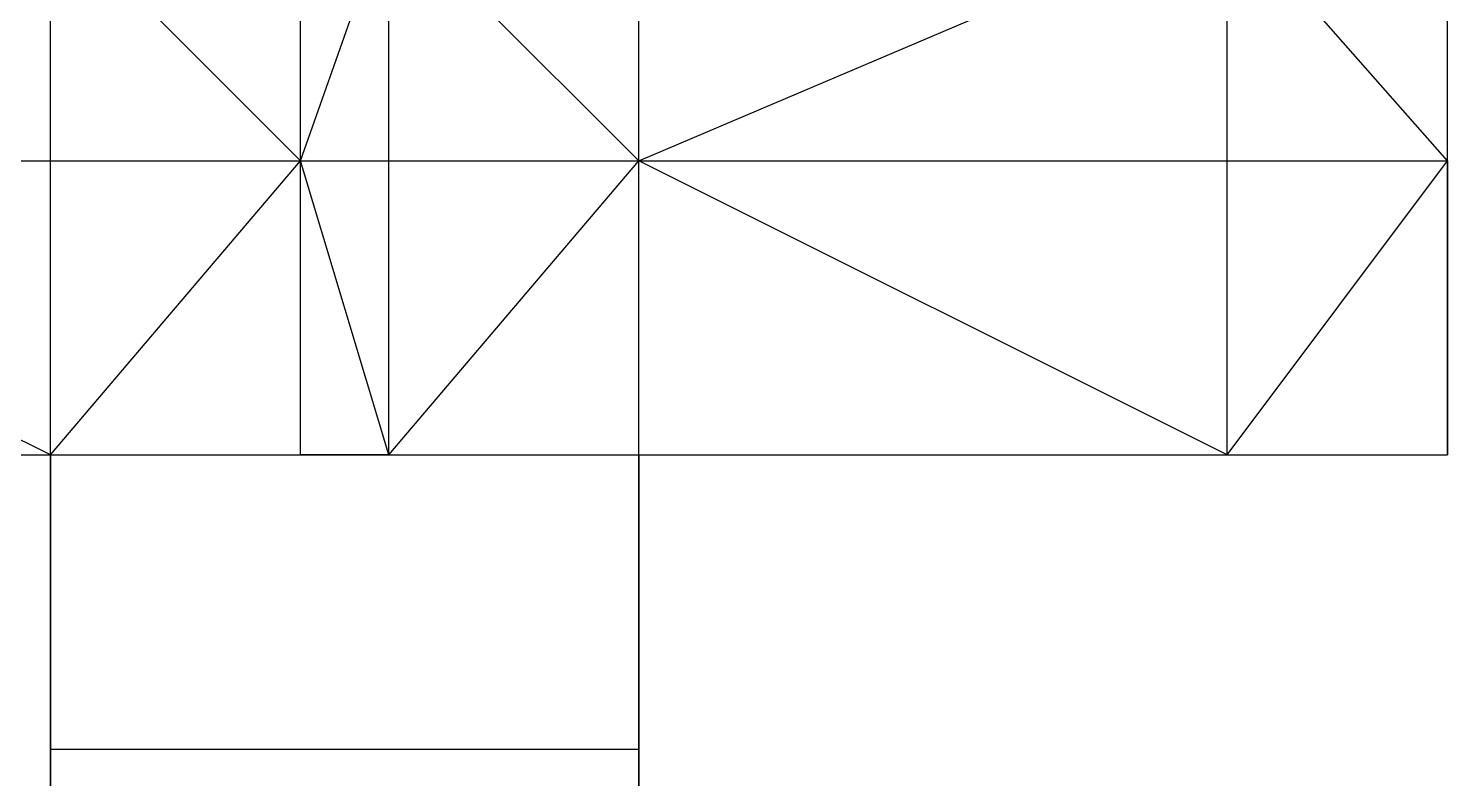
# Model space of a CAD drawing. Header units: metres. Extents: x 0 to 30, y 0 to 40.
# Drawn here: x 10.7 to 30, y 19.6 to 29.8 of the extents above; entities that cross this region are included whole.
import ezdxf

# ---------------------------------------------------------------- set-up
doc = ezdxf.new("R2010")
doc.units = ezdxf.units.M
for name, color, linetype in [('beam_x', 3, 'Continuous'), ('beam_y', 4, 'Continuous'), ('brace_xz', 1, 'Continuous'), ('brace_yz', 1, 'Continuous'), ('bridge_beam', 2, 'Continuous'), ('bridge_column', 2, 'Continuous'), ('bridge_rigid', 5, 'Continuous'), ('bridge_truss', 6, 'Continuous'), ('column', 7, 'Continuous'), ('core_brace_xz', 5, 'Continuous'), ('floor_brace', 6, 'Continuous')]:
    doc.layers.add(name, color=color, linetype=linetype)

msp = doc.modelspace()

# ---------------------------------------------------------------- linework, layer by layer
at = {"layer": 'beam_x'}
for p, q in [((3, 28), (11, 28)), ((3, 28, 9), (11, 28, 9)), ((3, 28, 15), (11, 28, 15)), ((3, 28, 21), (11, 28, 21)), ((3, 28, 27), (11, 28, 27)), ((3, 28, 33), (11, 28, 33)), ((3, 28, 39), (11, 28, 39)), ((3, 28, 45), (11, 28, 45)), ((3, 28, 51), (11, 28, 51)), ((3, 28, 57), (11, 28, 57)), ((3, 28, 63), (11, 28, 63)), ((3, 28, 69), (11, 28, 69)), ((3, 28, 75), (11, 28, 75)), ((3, 28, 81), (11, 28, 81)), ((3, 28, 87), (11, 28, 87)), ((3, 28, 93), (11, 28, 93)), ((3, 28, 99), (11, 28, 99)), ((3, 28, 105), (11, 28, 105)), ((3, 28, 111), (11, 28, 111)), ((3, 28, 117), (11, 28, 117)), ((3, 28, 123), (11, 28, 123)), ((3, 28, 129), (11, 28, 129)), ((3, 28, 135), (11, 28, 135)), ((3, 28, 141), (11, 28, 141)), ((3, 28, 147), (11, 28, 147)), ((3, 28, 153), (11, 28, 153)), ((11, 28), (14.4, 28)), ((11, 28, 9), (14.4, 28, 9)), ((11, 28, 15), (14.4, 28, 15)), ((11, 28, 21), (14.4, 28, 21)), ((11, 28, 27), (14.4, 28, 27)), ((11, 28, 33), (14.4, 28, 33)), ((11, 28, 39), (14.4, 28, 39)), ((11, 28, 45), (14.4, 28, 45)), ((11, 28, 51), (14.4, 28, 51)), ((11, 28, 57), (14.4, 28, 57)), ((11, 28, 63), (14.4, 28, 63)), ((11, 28, 69), (14.4, 28, 69)), ((11, 28, 75), (14.4, 28, 75)), ((11, 28, 81), (14.4, 28, 81)), ((11, 28, 87), (14.4, 28, 87)), ((11, 28, 93), (14.4, 28, 93)), ((11, 28, 99), (14.4, 28, 99)), ((11, 28, 105), (14.4, 28, 105)), ((11, 28, 111), (14.4, 28, 111)), ((11, 28, 117), (14.4, 28, 117)), ((11, 28, 123), (14.4, 28, 123)), ((11, 28, 129), (14.4, 28, 129)), ((11, 28, 135), (14.4, 28, 135)), ((11, 28, 141), (14.4, 28, 141)), ((11, 28, 147), (14.4, 28, 147)), ((11, 28, 153), (14.4, 28, 153)), ((14.4, 28), (15.6, 28)), ((14.4, 28, 9), (15.6, 28, 9)), ((14.4, 28, 15), (15.6, 28, 15)), ((14.4, 28, 21), (15.6, 28, 21)), ((14.4, 28, 27), (15.6, 28, 27)), ((14.4, 28, 33), (15.6, 28, 33)), ((14.4, 28, 39), (15.6, 28, 39)), ((14.4, 28, 45), (15.6, 28, 45)), ((14.4, 28, 51), (15.6, 28, 51)), ((14.4, 28, 57), (15.6, 28, 57)), ((14.4, 28, 63), (15.6, 28, 63)), ((14.4, 28, 69), (15.6, 28, 69)), ((14.4, 28, 75), (15.6, 28, 75)), ((14.4, 28, 81), (15.6, 28, 81)), ((14.4, 28, 87), (15.6, 28, 87)), ((14.4, 28, 93), (15.6, 28, 93)), ((14.4, 28, 99), (15.6, 28, 99)), ((14.4, 28, 105), (15.6, 28, 105)), ((14.4, 28, 111), (15.6, 28, 111)), ((14.4, 28, 117), (15.6, 28, 117)), ((14.4, 28, 123), (15.6, 28, 123)), ((14.4, 28, 129), (15.6, 28, 129)), ((14.4, 28, 135), (15.6, 28, 135)), ((14.4, 28, 141), (15.6, 28, 141)), ((14.4, 28, 147), (15.6, 28, 147)), ((14.4, 28, 153), (15.6, 28, 153)), ((15.6, 28), (19, 28)), ((15.6, 28, 9), (19, 28, 9)), ((15.6, 28, 15), (19, 28, 15)), ((15.6, 28, 21), (19, 28, 21)), ((15.6, 28, 27), (19, 28, 27)), ((15.6, 28, 33), (19, 28, 33)), ((15.6, 28, 39), (19, 28, 39)), ((15.6, 28, 45), (19, 28, 45)), ((15.6, 28, 51), (19, 28, 51)), ((15.6, 28, 57), (19, 28, 57)), ((15.6, 28, 63), (19, 28, 63)), ((15.6, 28, 69), (19, 28, 69)), ((15.6, 28, 75), (19, 28, 75)), ((15.6, 28, 81), (19, 28, 81)), ((15.6, 28, 87), (19, 28, 87)), ((15.6, 28, 93), (19, 28, 93)), ((15.6, 28, 99), (19, 28, 99)), ((15.6, 28, 105), (19, 28, 105)), ((15.6, 28, 111), (19, 28, 111)), ((15.6, 28, 117), (19, 28, 117)), ((15.6, 28, 123), (19, 28, 123)), ((15.6, 28, 129), (19, 28, 129)), ((15.6, 28, 135), (19, 28, 135)), ((15.6, 28, 141), (19, 28, 141)), ((15.6, 28, 147), (19, 28, 147)), ((15.6, 28, 153), (19, 28, 153)), ((19, 28), (27, 28)), ((19, 28, 9), (27, 28, 9)), ((19, 28, 15), (27, 28, 15)), ((19, 28, 21), (27, 28, 21)), ((19, 28, 27), (27, 28, 27)), ((19, 28, 33), (27, 28, 33)), ((19, 28, 39), (27, 28, 39)), ((19, 28, 45), (27, 28, 45)), ((19, 28, 51), (27, 28, 51)), ((19, 28, 57), (27, 28, 57)), ((19, 28, 63), (27, 28, 63)), ((19, 28, 69), (27, 28, 69)), ((19, 28, 75), (27, 28, 75)), ((19, 28, 81), (27, 28, 81)), ((19, 28, 87), (27, 28, 87)), ((19, 28, 93), (27, 28, 93)), ((19, 28, 99), (27, 28, 99)), ((19, 28, 105), (27, 28, 105)), ((19, 28, 111), (27, 28, 111)), ((19, 28, 117), (27, 28, 117)), ((19, 28, 123), (27, 28, 123)), ((19, 28, 129), (27, 28, 129)), ((19, 28, 135), (27, 28, 135)), ((19, 28, 141), (27, 28, 141)), ((19, 28, 147), (27, 28, 147)), ((19, 28, 153), (27, 28, 153)), ((27, 28), (30, 28)), ((27, 28, 9), (30, 28, 9)), ((27, 28, 15), (30, 28, 15)), ((27, 28, 21), (30, 28, 21)), ((27, 28, 27), (30, 28, 27)), ((27, 28, 33), (30, 28, 33)), ((27, 28, 39), (30, 28, 39)), ((27, 28, 45), (30, 28, 45)), ((27, 28, 51), (30, 28, 51)), ((27, 28, 57), (30, 28, 57)), ((27, 28, 63), (30, 28, 63)), ((27, 28, 69), (30, 28, 69)), ((27, 28, 75), (30, 28, 75)), ((27, 28, 81), (30, 28, 81)), ((27, 28, 87), (30, 28, 87)), ((27, 28, 93), (30, 28, 93)), ((27, 28, 99), (30, 28, 99)), ((27, 28, 105), (30, 28, 105)), ((27, 28, 111), (30, 28, 111)), ((27, 28, 117), (30, 28, 117)), ((27, 28, 123), (30, 28, 123)), ((27, 28, 129), (30, 28, 129)), ((27, 28, 135), (30, 28, 135)), ((27, 28, 141), (30, 28, 141)), ((27, 28, 147), (30, 28, 147)), ((27, 28, 153), (30, 28, 153)), ((3, 24), (11, 24)), ((3, 24, 9), (11, 24, 9)), ((3, 24, 15), (11, 24, 15)), ((3, 24, 21), (11, 24, 21)), ((3, 24, 27), (11, 24, 27)), ((3, 24, 33), (11, 24, 33)), ((3, 24, 39), (11, 24, 39)), ((3, 24, 45), (11, 24, 45)), ((3, 24, 51), (11, 24, 51)), ((3, 24, 57), (11, 24, 57)), ((3, 24, 63), (11, 24, 63)), ((3, 24, 69), (11, 24, 69)), ((3, 24, 75), (11, 24, 75)), ((3, 24, 81), (11, 24, 81)), ((3, 24, 87), (11, 24, 87)), ((3, 24, 93), (11, 24, 93)), ((3, 24, 99), (11, 24, 99)), ((3, 24, 105), (11, 24, 105)), ((3, 24, 111), (11, 24, 111)), ((3, 24, 117), (11, 24, 117)), ((3, 24, 123), (11, 24, 123)), ((3, 24, 129), (11, 24, 129)), ((3, 24, 135), (11, 24, 135)), ((3, 24, 141), (11, 24, 141)), ((3, 24, 147), (11, 24, 147)), ((3, 24, 153), (11, 24, 153)), ((11, 24), (14.4, 24)), ((11, 24, 9), (14.4, 24, 9)), ((11, 24, 15), (14.4, 24, 15)), ((11, 24, 21), (14.4, 24, 21)), ((11, 24, 27), (14.4, 24, 27)), ((11, 24, 33), (14.4, 24, 33)), ((11, 24, 39), (14.4, 24, 39)), ((11, 24, 45), (14.4, 24, 45)), ((11, 24, 51), (14.4, 24, 51)), ((11, 24, 57), (14.4, 24, 57)), ((11, 24, 63), (14.4, 24, 63)), ((11, 24, 69), (14.4, 24, 69)), ((11, 24, 75), (14.4, 24, 75)), ((11, 24, 81), (14.4, 24, 81)), ((11, 24, 87), (14.4, 24, 87)), ((11, 24, 93), (14.4, 24, 93)), ((11, 24, 99), (14.4, 24, 99)), ((11, 24, 105), (14.4, 24, 105)), ((11, 24, 111), (14.4, 24, 111)), ((11, 24, 117), (14.4, 24, 117)), ((11, 24, 123), (14.4, 24, 123)), ((11, 24, 129), (14.4, 24, 129)), ((11, 24, 135), (14.4, 24, 135)), ((11, 24, 141), (14.4, 24, 141)), ((11, 24, 147), (14.4, 24, 147)), ((11, 24, 153), (14.4, 24, 153)), ((14.4, 24), (15.6, 24)), ((14.4, 24, 9), (15.6, 24, 9)), ((14.4, 24, 15), (15.6, 24, 15)), ((14.4, 24, 21), (15.6, 24, 21)), ((14.4, 24, 27), (15.6, 24, 27)), ((14.4, 24, 33), (15.6, 24, 33)), ((14.4, 24, 39), (15.6, 24, 39)), ((14.4, 24, 45), (15.6, 24, 45)), ((14.4, 24, 51), (15.6, 24, 51)), ((14.4, 24, 57), (15.6, 24, 57)), ((14.4, 24, 63), (15.6, 24, 63)), ((14.4, 24, 69), (15.6, 24, 69)), ((14.4, 24, 75), (15.6, 24, 75)), ((14.4, 24, 81), (15.6, 24, 81)), ((14.4, 24, 87), (15.6, 24, 87)), ((14.4, 24, 93), (15.6, 24, 93)), ((14.4, 24, 99), (15.6, 24, 99)), ((14.4, 24, 105), (15.6, 24, 105)), ((14.4, 24, 111), (15.6, 24, 111)), ((14.4, 24, 117), (15.6, 24, 117)), ((14.4, 24, 123), (15.6, 24, 123)), ((14.4, 24, 129), (15.6, 24, 129)), ((14.4, 24, 135), (15.6, 24, 135)), ((14.4, 24, 141), (15.6, 24, 141)), ((14.4, 24, 147), (15.6, 24, 147)), ((14.4, 24, 153), (15.6, 24, 153)), ((15.6, 24), (19, 24)), ((15.6, 24, 9), (19, 24, 9)), ((15.6, 24, 15), (19, 24, 15)), ((15.6, 24, 21), (19, 24, 21)), ((15.6, 24, 27), (19, 24, 27)), ((15.6, 24, 33), (19, 24, 33)), ((15.6, 24, 39), (19, 24, 39)), ((15.6, 24, 45), (19, 24, 45)), ((15.6, 24, 51), (19, 24, 51)), ((15.6, 24, 57), (19, 24, 57)), ((15.6, 24, 63), (19, 24, 63)), ((15.6, 24, 69), (19, 24, 69)), ((15.6, 24, 75), (19, 24, 75)), ((15.6, 24, 81), (19, 24, 81)), ((15.6, 24, 87), (19, 24, 87)), ((15.6, 24, 93), (19, 24, 93)), ((15.6, 24, 99), (19, 24, 99)), ((15.6, 24, 105), (19, 24, 105)), ((15.6, 24, 111), (19, 24, 111)), ((15.6, 24, 117), (19, 24, 117)), ((15.6, 24, 123), (19, 24, 123)), ((15.6, 24, 129), (19, 24, 129)), ((15.6, 24, 135), (19, 24, 135)), ((15.6, 24, 141), (19, 24, 141)), ((15.6, 24, 147), (19, 24, 147)), ((15.6, 24, 153), (19, 24, 153)), ((19, 24), (27, 24)), ((19, 24, 9), (27, 24, 9)), ((19, 24, 15), (27, 24, 15)), ((19, 24, 21), (27, 24, 21)), ((19, 24, 27), (27, 24, 27)), ((19, 24, 33), (27, 24, 33)), ((19, 24, 39), (27, 24, 39)), ((19, 24, 45), (27, 24, 45)), ((19, 24, 51), (27, 24, 51)), ((19, 24, 57), (27, 24, 57)), ((19, 24, 63), (27, 24, 63)), ((19, 24, 69), (27, 24, 69)), ((19, 24, 75), (27, 24, 75)), ((19, 24, 81), (27, 24, 81)), ((19, 24, 87), (27, 24, 87)), ((19, 24, 93), (27, 24, 93)), ((19, 24, 99), (27, 24, 99)), ((19, 24, 105), (27, 24, 105)), ((19, 24, 111), (27, 24, 111)), ((19, 24, 117), (27, 24, 117)), ((19, 24, 123), (27, 24, 123)), ((19, 24, 129), (27, 24, 129)), ((19, 24, 135), (27, 24, 135)), ((19, 24, 141), (27, 24, 141)), ((19, 24, 147), (27, 24, 147)), ((19, 24, 153), (27, 24, 153)), ((27, 24), (30, 24)), ((27, 24, 9), (30, 24, 9)), ((27, 24, 15), (30, 24, 15)), ((27, 24, 21), (30, 24, 21)), ((27, 24, 27), (30, 24, 27)), ((27, 24, 33), (30, 24, 33)), ((27, 24, 39), (30, 24, 39)), ((27, 24, 45), (30, 24, 45)), ((27, 24, 51), (30, 24, 51)), ((27, 24, 57), (30, 24, 57)), ((27, 24, 63), (30, 24, 63)), ((27, 24, 69), (30, 24, 69)), ((27, 24, 75), (30, 24, 75)), ((27, 24, 81), (30, 24, 81)), ((27, 24, 87), (30, 24, 87)), ((27, 24, 93), (30, 24, 93)), ((27, 24, 99), (30, 24, 99)), ((27, 24, 105), (30, 24, 105)), ((27, 24, 111), (30, 24, 111)), ((27, 24, 117), (30, 24, 117)), ((27, 24, 123), (30, 24, 123)), ((27, 24, 129), (30, 24, 129)), ((27, 24, 135), (30, 24, 135)), ((27, 24, 141), (30, 24, 141)), ((27, 24, 147), (30, 24, 147)), ((27, 24, 153), (30, 24, 153))]:
    msp.add_line(p, q, dxfattribs=at)
at = {"layer": 'beam_y'}
for p, q in [((11, 28), (11, 31.4)), ((11, 28, 9), (11, 31.4, 9)), ((11, 28, 15), (11, 31.4, 15)), ((11, 28, 21), (11, 31.4, 21)), ((11, 28, 27), (11, 31.4, 27)), ((11, 28, 33), (11, 31.4, 33)), ((11, 28, 39), (11, 31.4, 39)), ((11, 28, 45), (11, 31.4, 45)), ((11, 28, 51), (11, 31.4, 51)), ((11, 28, 57), (11, 31.4, 57)), ((11, 28, 63), (11, 31.4, 63)), ((11, 28, 69), (11, 31.4, 69)), ((11, 28, 75), (11, 31.4, 75)), ((11, 28, 81), (11, 31.4, 81)), ((11, 28, 87), (11, 31.4, 87)), ((11, 28, 93), (11, 31.4, 93)), ((11, 28, 99), (11, 31.4, 99)), ((11, 28, 105), (11, 31.4, 105)), ((11, 28, 111), (11, 31.4, 111)), ((11, 28, 117), (11, 31.4, 117)), ((11, 28, 123), (11, 31.4, 123)), ((11, 28, 129), (11, 31.4, 129)), ((11, 28, 135), (11, 31.4, 135)), ((11, 28, 141), (11, 31.4, 141)), ((11, 28, 147), (11, 31.4, 147)), ((11, 28, 153), (11, 31.4, 153)), ((14.4, 28), (14.4, 31.4)), ((14.4, 28, 9), (14.4, 31.4, 9)), ((14.4, 28, 15), (14.4, 31.4, 15)), ((14.4, 28, 21), (14.4, 31.4, 21)), ((14.4, 28, 27), (14.4, 31.4, 27)), ((14.4, 28, 33), (14.4, 31.4, 33)), ((14.4, 28, 39), (14.4, 31.4, 39)), ((14.4, 28, 45), (14.4, 31.4, 45)), ((14.4, 28, 51), (14.4, 31.4, 51)), ((14.4, 28, 57), (14.4, 31.4, 57)), ((14.4, 28, 63), (14.4, 31.4, 63)), ((14.4, 28, 69), (14.4, 31.4, 69)), ((14.4, 28, 75), (14.4, 31.4, 75)), ((14.4, 28, 81), (14.4, 31.4, 81)), ((14.4, 28, 87), (14.4, 31.4, 87)), ((14.4, 28, 93), (14.4, 31.4, 93)), ((14.4, 28, 99), (14.4, 31.4, 99)), ((14.4, 28, 105), (14.4, 31.4, 105)), ((14.4, 28, 111), (14.4, 31.4, 111)), ((14.4, 28, 117), (14.4, 31.4, 117)), ((14.4, 28, 123), (14.4, 31.4, 123)), ((14.4, 28, 129), (14.4, 31.4, 129)), ((14.4, 28, 135), (14.4, 31.4, 135)), ((14.4, 28, 141), (14.4, 31.4, 141)), ((14.4, 28, 147), (14.4, 31.4, 147)), ((14.4, 28, 153), (14.4, 31.4, 153)), ((15.6, 28), (15.6, 31.4)), ((15.6, 28, 9), (15.6, 31.4, 9)), ((15.6, 28, 15), (15.6, 31.4, 15)), ((15.6, 28, 21), (15.6, 31.4, 21)), ((15.6, 28, 27), (15.6, 31.4, 27)), ((15.6, 28, 33), (15.6, 31.4, 33)), ((15.6, 28, 39), (15.6, 31.4, 39)), ((15.6, 28, 45), (15.6, 31.4, 45)), ((15.6, 28, 51), (15.6, 31.4, 51)), ((15.6, 28, 57), (15.6, 31.4, 57)), ((15.6, 28, 63), (15.6, 31.4, 63)), ((15.6, 28, 69), (15.6, 31.4, 69)), ((15.6, 28, 75), (15.6, 31.4, 75)), ((15.6, 28, 81), (15.6, 31.4, 81)), ((15.6, 28, 87), (15.6, 31.4, 87)), ((15.6, 28, 93), (15.6, 31.4, 93)), ((15.6, 28, 99), (15.6, 31.4, 99)), ((15.6, 28, 105), (15.6, 31.4, 105)), ((15.6, 28, 111), (15.6, 31.4, 111)), ((15.6, 28, 117), (15.6, 31.4, 117)), ((15.6, 28, 123), (15.6, 31.4, 123)), ((15.6, 28, 129), (15.6, 31.4, 129)), ((15.6, 28, 135), (15.6, 31.4, 135)), ((15.6, 28, 141), (15.6, 31.4, 141)), ((15.6, 28, 147), (15.6, 31.4, 147)), ((15.6, 28, 153), (15.6, 31.4, 153)), ((19, 28), (19, 31.4)), ((19, 28, 9), (19, 31.4, 9)), ((19, 28, 15), (19, 31.4, 15)), ((19, 28, 21), (19, 31.4, 21)), ((19, 28, 27), (19, 31.4, 27)), ((19, 28, 33), (19, 31.4, 33)), ((19, 28, 39), (19, 31.4, 39)), ((19, 28, 45), (19, 31.4, 45)), ((19, 28, 51), (19, 31.4, 51)), ((19, 28, 57), (19, 31.4, 57)), ((19, 28, 63), (19, 31.4, 63)), ((19, 28, 69), (19, 31.4, 69)), ((19, 28, 75), (19, 31.4, 75)), ((19, 28, 81), (19, 31.4, 81)), ((19, 28, 87), (19, 31.4, 87)), ((19, 28, 93), (19, 31.4, 93)), ((19, 28, 99), (19, 31.4, 99)), ((19, 28, 105), (19, 31.4, 105)), ((19, 28, 111), (19, 31.4, 111)), ((19, 28, 117), (19, 31.4, 117)), ((19, 28, 123), (19, 31.4, 123)), ((19, 28, 129), (19, 31.4, 129)), ((19, 28, 135), (19, 31.4, 135)), ((19, 28, 141), (19, 31.4, 141)), ((19, 28, 147), (19, 31.4, 147)), ((19, 28, 153), (19, 31.4, 153)), ((27, 28), (27, 31.4)), ((27, 28, 9), (27, 31.4, 9)), ((27, 28, 15), (27, 31.4, 15)), ((27, 28, 21), (27, 31.4, 21)), ((27, 28, 27), (27, 31.4, 27)), ((27, 28, 33), (27, 31.4, 33)), ((27, 28, 39), (27, 31.4, 39)), ((27, 28, 45), (27, 31.4, 45)), ((27, 28, 51), (27, 31.4, 51)), ((27, 28, 57), (27, 31.4, 57)), ((27, 28, 63), (27, 31.4, 63)), ((27, 28, 69), (27, 31.4, 69)), ((27, 28, 75), (27, 31.4, 75)), ((27, 28, 81), (27, 31.4, 81)), ((27, 28, 87), (27, 31.4, 87)), ((27, 28, 93), (27, 31.4, 93)), ((27, 28, 99), (27, 31.4, 99)), ((27, 28, 105), (27, 31.4, 105)), ((27, 28, 111), (27, 31.4, 111)), ((27, 28, 117), (27, 31.4, 117)), ((27, 28, 123), (27, 31.4, 123)), ((27, 28, 129), (27, 31.4, 129)), ((27, 28, 135), (27, 31.4, 135)), ((27, 28, 141), (27, 31.4, 141)), ((27, 28, 147), (27, 31.4, 147)), ((27, 28, 153), (27, 31.4, 153)), ((30, 28), (30, 31.4)), ((30, 28, 9), (30, 31.4, 9)), ((30, 28, 15), (30, 31.4, 15)), ((30, 28, 21), (30, 31.4, 21)), ((30, 28, 27), (30, 31.4, 27)), ((30, 28, 33), (30, 31.4, 33)), ((30, 28, 39), (30, 31.4, 39)), ((30, 28, 45), (30, 31.4, 45)), ((30, 28, 51), (30, 31.4, 51)), ((30, 28, 57), (30, 31.4, 57)), ((30, 28, 63), (30, 31.4, 63)), ((30, 28, 69), (30, 31.4, 69)), ((30, 28, 75), (30, 31.4, 75)), ((30, 28, 81), (30, 31.4, 81)), ((30, 28, 87), (30, 31.4, 87)), ((30, 28, 93), (30, 31.4, 93)), ((30, 28, 99), (30, 31.4, 99)), ((30, 28, 105), (30, 31.4, 105)), ((30, 28, 111), (30, 31.4, 111)), ((30, 28, 117), (30, 31.4, 117)), ((30, 28, 123), (30, 31.4, 123)), ((30, 28, 129), (30, 31.4, 129)), ((30, 28, 135), (30, 31.4, 135)), ((30, 28, 141), (30, 31.4, 141)), ((30, 28, 147), (30, 31.4, 147)), ((30, 28, 153), (30, 31.4, 153)), ((11, 24), (11, 28)), ((11, 24, 9), (11, 28, 9)), ((11, 24, 15), (11, 28, 15)), ((11, 24, 21), (11, 28, 21)), ((11, 24, 27), (11, 28, 27)), ((11, 24, 33), (11, 28, 33)), ((11, 24, 39), (11, 28, 39)), ((11, 24, 45), (11, 28, 45)), ((11, 24, 51), (11, 28, 51)), ((11, 24, 57), (11, 28, 57)), ((11, 24, 63), (11, 28, 63)), ((11, 24, 69), (11, 28, 69)), ((11, 24, 75), (11, 28, 75)), ((11, 24, 81), (11, 28, 81)), ((11, 24, 87), (11, 28, 87)), ((11, 24, 93), (11, 28, 93)), ((11, 24, 99), (11, 28, 99)), ((11, 24, 105), (11, 28, 105)), ((11, 24, 111), (11, 28, 111)), ((11, 24, 117), (11, 28, 117)), ((11, 24, 123), (11, 28, 123)), ((11, 24, 129), (11, 28, 129)), ((11, 24, 135), (11, 28, 135)), ((11, 24, 141), (11, 28, 141)), ((11, 24, 147), (11, 28, 147)), ((11, 24, 153), (11, 28, 153)), ((14.4, 24), (14.4, 28)), ((14.4, 24, 9), (14.4, 28, 9)), ((14.4, 24, 15), (14.4, 28, 15)), ((14.4, 24, 21), (14.4, 28, 21)), ((14.4, 24, 27), (14.4, 28, 27)), ((14.4, 24, 33), (14.4, 28, 33)), ((14.4, 24, 39), (14.4, 28, 39)), ((14.4, 24, 45), (14.4, 28, 45)), ((14.4, 24, 51), (14.4, 28, 51)), ((14.4, 24, 57), (14.4, 28, 57)), ((14.4, 24, 63), (14.4, 28, 63)), ((14.4, 24, 69), (14.4, 28, 69)), ((14.4, 24, 75), (14.4, 28, 75)), ((14.4, 24, 81), (14.4, 28, 81)), ((14.4, 24, 87), (14.4, 28, 87)), ((14.4, 24, 93), (14.4, 28, 93)), ((14.4, 24, 99), (14.4, 28, 99)), ((14.4, 24, 105), (14.4, 28, 105)), ((14.4, 24, 111), (14.4, 28, 111)), ((14.4, 24, 117), (14.4, 28, 117)), ((14.4, 24, 123), (14.4, 28, 123)), ((14.4, 24, 129), (14.4, 28, 129)), ((14.4, 24, 135), (14.4, 28, 135)), ((14.4, 24, 141), (14.4, 28, 141)), ((14.4, 24, 147), (14.4, 28, 147)), ((14.4, 24, 153), (14.4, 28, 153)), ((15.6, 24), (15.6, 28)), ((15.6, 24, 9), (15.6, 28, 9)), ((15.6, 24, 15), (15.6, 28, 15)), ((15.6, 24, 21), (15.6, 28, 21)), ((15.6, 24, 27), (15.6, 28, 27)), ((15.6, 24, 33), (15.6, 28, 33)), ((15.6, 24, 39), (15.6, 28, 39)), ((15.6, 24, 45), (15.6, 28, 45)), ((15.6, 24, 51), (15.6, 28, 51)), ((15.6, 24, 57), (15.6, 28, 57)), ((15.6, 24, 63), (15.6, 28, 63)), ((15.6, 24, 69), (15.6, 28, 69)), ((15.6, 24, 75), (15.6, 28, 75)), ((15.6, 24, 81), (15.6, 28, 81)), ((15.6, 24, 87), (15.6, 28, 87)), ((15.6, 24, 93), (15.6, 28, 93)), ((15.6, 24, 99), (15.6, 28, 99)), ((15.6, 24, 105), (15.6, 28, 105)), ((15.6, 24, 111), (15.6, 28, 111)), ((15.6, 24, 117), (15.6, 28, 117)), ((15.6, 24, 123), (15.6, 28, 123)), ((15.6, 24, 129), (15.6, 28, 129)), ((15.6, 24, 135), (15.6, 28, 135)), ((15.6, 24, 141), (15.6, 28, 141)), ((15.6, 24, 147), (15.6, 28, 147)), ((15.6, 24, 153), (15.6, 28, 153)), ((19, 24), (19, 28)), ((19, 24, 9), (19, 28, 9)), ((19, 24, 15), (19, 28, 15)), ((19, 24, 21), (19, 28, 21)), ((19, 24, 27), (19, 28, 27)), ((19, 24, 33), (19, 28, 33)), ((19, 24, 39), (19, 28, 39)), ((19, 24, 45), (19, 28, 45)), ((19, 24, 51), (19, 28, 51)), ((19, 24, 57), (19, 28, 57)), ((19, 24, 63), (19, 28, 63)), ((19, 24, 69), (19, 28, 69)), ((19, 24, 75), (19, 28, 75)), ((19, 24, 81), (19, 28, 81)), ((19, 24, 87), (19, 28, 87)), ((19, 24, 93), (19, 28, 93)), ((19, 24, 99), (19, 28, 99)), ((19, 24, 105), (19, 28, 105)), ((19, 24, 111), (19, 28, 111)), ((19, 24, 117), (19, 28, 117)), ((19, 24, 123), (19, 28, 123)), ((19, 24, 129), (19, 28, 129)), ((19, 24, 135), (19, 28, 135)), ((19, 24, 141), (19, 28, 141)), ((19, 24, 147), (19, 28, 147)), ((19, 24, 153), (19, 28, 153)), ((27, 24), (27, 28)), ((27, 24, 9), (27, 28, 9)), ((27, 24, 15), (27, 28, 15)), ((27, 24, 21), (27, 28, 21)), ((27, 24, 27), (27, 28, 27)), ((27, 24, 33), (27, 28, 33)), ((27, 24, 39), (27, 28, 39)), ((27, 24, 45), (27, 28, 45)), ((27, 24, 51), (27, 28, 51)), ((27, 24, 57), (27, 28, 57)), ((27, 24, 63), (27, 28, 63)), ((27, 24, 69), (27, 28, 69)), ((27, 24, 75), (27, 28, 75)), ((27, 24, 81), (27, 28, 81)), ((27, 24, 87), (27, 28, 87)), ((27, 24, 93), (27, 28, 93)), ((27, 24, 99), (27, 28, 99)), ((27, 24, 105), (27, 28, 105)), ((27, 24, 111), (27, 28, 111)), ((27, 24, 117), (27, 28, 117)), ((27, 24, 123), (27, 28, 123)), ((27, 24, 129), (27, 28, 129)), ((27, 24, 135), (27, 28, 135)), ((27, 24, 141), (27, 28, 141)), ((27, 24, 147), (27, 28, 147)), ((27, 24, 153), (27, 28, 153)), ((30, 24), (30, 28)), ((30, 24, 9), (30, 28, 9)), ((30, 24, 15), (30, 28, 15)), ((30, 24, 21), (30, 28, 21)), ((30, 24, 27), (30, 28, 27)), ((30, 24, 33), (30, 28, 33)), ((30, 24, 39), (30, 28, 39)), ((30, 24, 45), (30, 28, 45)), ((30, 24, 51), (30, 28, 51)), ((30, 24, 57), (30, 28, 57)), ((30, 24, 63), (30, 28, 63)), ((30, 24, 69), (30, 28, 69)), ((30, 24, 75), (30, 28, 75)), ((30, 24, 81), (30, 28, 81)), ((30, 24, 87), (30, 28, 87)), ((30, 24, 93), (30, 28, 93)), ((30, 24, 99), (30, 28, 99)), ((30, 24, 105), (30, 28, 105)), ((30, 24, 111), (30, 28, 111)), ((30, 24, 117), (30, 28, 117)), ((30, 24, 123), (30, 28, 123)), ((30, 24, 129), (30, 28, 129)), ((30, 24, 135), (30, 28, 135)), ((30, 24, 141), (30, 28, 141)), ((30, 24, 147), (30, 28, 147)), ((30, 24, 153), (30, 28, 153))]:
    msp.add_line(p, q, dxfattribs=at)
at = {"layer": 'brace_xz'}
for p, q in [((27, 24), (30, 24, 9)), ((27, 24, 39), (30, 24, 45)), ((27, 24, 75), (30, 24, 81)), ((27, 24, 111), (30, 24, 117)), ((27, 24, 147), (30, 24, 153))]:
    msp.add_line(p, q, dxfattribs=at)
at = {"layer": 'brace_yz'}
for p, q in [((30, 28), (30, 24, 9)), ((30, 28, 51), (30, 24, 57)), ((30, 28, 99), (30, 24, 105)), ((30, 28, 147), (30, 24, 153))]:
    msp.add_line(p, q, dxfattribs=at)
at = {"layer": 'bridge_beam'}
for p, q in [((11, 20, 33), (11, 24, 33)), ((11, 20, 39), (11, 24, 39)), ((11, 20, 69), (11, 24, 69)), ((11, 20, 75), (11, 24, 75)), ((11, 20, 105), (11, 24, 105)), ((11, 20, 111), (11, 24, 111)), ((11, 20, 141), (11, 24, 141)), ((11, 20, 153), (11, 24, 153)), ((19, 20, 33), (19, 24, 33)), ((19, 20, 39), (19, 24, 39)), ((19, 20, 69), (19, 24, 69)), ((19, 20, 75), (19, 24, 75)), ((19, 20, 105), (19, 24, 105)), ((19, 20, 111), (19, 24, 111)), ((19, 20, 141), (19, 24, 141)), ((19, 20, 153), (19, 24, 153)), ((11, 16, 33), (11, 20, 33)), ((11, 20, 33), (19, 20, 33)), ((11, 16, 39), (11, 20, 39)), ((11, 20, 39), (19, 20, 39)), ((11, 16, 69), (11, 20, 69)), ((11, 20, 69), (19, 20, 69)), ((11, 16, 75), (11, 20, 75)), ((11, 20, 75), (19, 20, 75)), ((11, 16, 105), (11, 20, 105)), ((11, 20, 105), (19, 20, 105)), ((11, 16, 111), (11, 20, 111)), ((11, 20, 111), (19, 20, 111)), ((11, 16, 141), (11, 20, 141)), ((11, 20, 141), (19, 20, 141)), ((11, 16, 153), (11, 20, 153)), ((11, 20, 153), (19, 20, 153)), ((19, 16, 33), (19, 20, 33)), ((19, 16, 39), (19, 20, 39)), ((19, 16, 69), (19, 20, 69)), ((19, 16, 75), (19, 20, 75)), ((19, 16, 105), (19, 20, 105)), ((19, 16, 111), (19, 20, 111)), ((19, 16, 141), (19, 20, 141)), ((19, 16, 153), (19, 20, 153))]:
    msp.add_line(p, q, dxfattribs=at)
at = {"layer": 'bridge_column'}
for p, q in [((11, 20, 33), (11, 20, 39)), ((11, 20, 69), (11, 20, 75)), ((11, 20, 105), (11, 20, 111)), ((11, 20, 141), (11, 20, 153)), ((19, 20, 33), (19, 20, 39)), ((19, 20, 69), (19, 20, 75)), ((19, 20, 105), (19, 20, 111)), ((19, 20, 141), (19, 20, 153))]:
    msp.add_line(p, q, dxfattribs=at)
at = {"layer": 'bridge_rigid'}
for p, q in [((11, 16, 141), (11, 24, 153)), ((11, 24, 141), (11, 16, 153)), ((19, 16, 141), (19, 24, 153)), ((19, 24, 141), (19, 16, 153))]:
    msp.add_line(p, q, dxfattribs=at)
at = {"layer": 'bridge_truss'}
for p, q in [((11, 20, 33), (11, 24, 39)), ((11, 24, 33), (11, 20, 39)), ((11, 20, 69), (11, 24, 75)), ((11, 24, 69), (11, 20, 75)), ((11, 20, 105), (11, 24, 111)), ((11, 24, 105), (11, 20, 111)), ((11, 20, 141), (11, 24, 153)), ((11, 24, 141), (11, 20, 153)), ((19, 20, 33), (19, 24, 39)), ((19, 24, 33), (19, 20, 39)), ((19, 20, 69), (19, 24, 75)), ((19, 24, 69), (19, 20, 75)), ((19, 20, 105), (19, 24, 111)), ((19, 24, 105), (19, 20, 111)), ((19, 20, 141), (19, 24, 153)), ((19, 24, 141), (19, 20, 153)), ((11, 16, 33), (11, 20, 39)), ((11, 20, 33), (11, 16, 39)), ((11, 16, 69), (11, 20, 75)), ((11, 20, 69), (11, 16, 75)), ((11, 16, 105), (11, 20, 111)), ((11, 20, 105), (11, 16, 111)), ((11, 16, 141), (11, 20, 153)), ((11, 20, 141), (11, 16, 153)), ((19, 16, 33), (19, 20, 39)), ((19, 20, 33), (19, 16, 39)), ((19, 16, 69), (19, 20, 75)), ((19, 20, 69), (19, 16, 75)), ((19, 16, 105), (19, 20, 111)), ((19, 20, 105), (19, 16, 111)), ((19, 16, 141), (19, 20, 153)), ((19, 20, 141), (19, 16, 153))]:
    msp.add_line(p, q, dxfattribs=at)
at = {"layer": 'column'}
for p, q in [((11, 28), (11, 28, 9)), ((11, 28, 9), (11, 28, 15)), ((11, 28, 15), (11, 28, 21)), ((11, 28, 21), (11, 28, 27)), ((11, 28, 27), (11, 28, 33)), ((11, 28, 33), (11, 28, 39)), ((11, 28, 39), (11, 28, 45)), ((11, 28, 45), (11, 28, 51)), ((11, 28, 51), (11, 28, 57)), ((11, 28, 57), (11, 28, 63)), ((11, 28, 63), (11, 28, 69)), ((11, 28, 69), (11, 28, 75)), ((11, 28, 75), (11, 28, 81)), ((11, 28, 81), (11, 28, 87)), ((11, 28, 87), (11, 28, 93)), ((11, 28, 93), (11, 28, 99)), ((11, 28, 99), (11, 28, 105)), ((11, 28, 105), (11, 28, 111)), ((11, 28, 111), (11, 28, 117)), ((11, 28, 117), (11, 28, 123)), ((11, 28, 123), (11, 28, 129)), ((11, 28, 129), (11, 28, 135)), ((11, 28, 135), (11, 28, 141)), ((11, 28, 141), (11, 28, 147)), ((11, 28, 147), (11, 28, 153)), ((14.4, 28), (14.4, 28, 9)), ((14.4, 28, 9), (14.4, 28, 15)), ((14.4, 28, 15), (14.4, 28, 21)), ((14.4, 28, 21), (14.4, 28, 27)), ((14.4, 28, 27), (14.4, 28, 33)), ((14.4, 28, 33), (14.4, 28, 39)), ((14.4, 28, 39), (14.4, 28, 45)), ((14.4, 28, 45), (14.4, 28, 51)), ((14.4, 28, 51), (14.4, 28, 57)), ((14.4, 28, 57), (14.4, 28, 63)), ((14.4, 28, 63), (14.4, 28, 69)), ((14.4, 28, 69), (14.4, 28, 75)), ((14.4, 28, 75), (14.4, 28, 81)), ((14.4, 28, 81), (14.4, 28, 87)), ((14.4, 28, 87), (14.4, 28, 93)), ((14.4, 28, 93), (14.4, 28, 99)), ((14.4, 28, 99), (14.4, 28, 105)), ((14.4, 28, 105), (14.4, 28, 111)), ((14.4, 28, 111), (14.4, 28, 117)), ((14.4, 28, 117), (14.4, 28, 123)), ((14.4, 28, 123), (14.4, 28, 129)), ((14.4, 28, 129), (14.4, 28, 135)), ((14.4, 28, 135), (14.4, 28, 141)), ((14.4, 28, 141), (14.4, 28, 147)), ((14.4, 28, 147), (14.4, 28, 153)), ((15.6, 28), (15.6, 28, 9)), ((15.6, 28, 9), (15.6, 28, 15)), ((15.6, 28, 15), (15.6, 28, 21)), ((15.6, 28, 21), (15.6, 28, 27)), ((15.6, 28, 27), (15.6, 28, 33)), ((15.6, 28, 33), (15.6, 28, 39)), ((15.6, 28, 39), (15.6, 28, 45)), ((15.6, 28, 45), (15.6, 28, 51)), ((15.6, 28, 51), (15.6, 28, 57)), ((15.6, 28, 57), (15.6, 28, 63)), ((15.6, 28, 63), (15.6, 28, 69)), ((15.6, 28, 69), (15.6, 28, 75)), ((15.6, 28, 75), (15.6, 28, 81)), ((15.6, 28, 81), (15.6, 28, 87)), ((15.6, 28, 87), (15.6, 28, 93)), ((15.6, 28, 93), (15.6, 28, 99)), ((15.6, 28, 99), (15.6, 28, 105)), ((15.6, 28, 105), (15.6, 28, 111)), ((15.6, 28, 111), (15.6, 28, 117)), ((15.6, 28, 117), (15.6, 28, 123)), ((15.6, 28, 123), (15.6, 28, 129)), ((15.6, 28, 129), (15.6, 28, 135)), ((15.6, 28, 135), (15.6, 28, 141)), ((15.6, 28, 141), (15.6, 28, 147)), ((15.6, 28, 147), (15.6, 28, 153)), ((19, 28), (19, 28, 9)), ((19, 28, 9), (19, 28, 15)), ((19, 28, 15), (19, 28, 21)), ((19, 28, 21), (19, 28, 27)), ((19, 28, 27), (19, 28, 33)), ((19, 28, 33), (19, 28, 39)), ((19, 28, 39), (19, 28, 45)), ((19, 28, 45), (19, 28, 51)), ((19, 28, 51), (19, 28, 57)), ((19, 28, 57), (19, 28, 63)), ((19, 28, 63), (19, 28, 69)), ((19, 28, 69), (19, 28, 75)), ((19, 28, 75), (19, 28, 81)), ((19, 28, 81), (19, 28, 87)), ((19, 28, 87), (19, 28, 93)), ((19, 28, 93), (19, 28, 99)), ((19, 28, 99), (19, 28, 105)), ((19, 28, 105), (19, 28, 111)), ((19, 28, 111), (19, 28, 117)), ((19, 28, 117), (19, 28, 123)), ((19, 28, 123), (19, 28, 129)), ((19, 28, 129), (19, 28, 135)), ((19, 28, 135), (19, 28, 141)), ((19, 28, 141), (19, 28, 147)), ((19, 28, 147), (19, 28, 153)), ((27, 28), (27, 28, 9)), ((27, 28, 9), (27, 28, 15)), ((27, 28, 15), (27, 28, 21)), ((27, 28, 21), (27, 28, 27)), ((27, 28, 27), (27, 28, 33)), ((27, 28, 33), (27, 28, 39)), ((27, 28, 39), (27, 28, 45)), ((27, 28, 45), (27, 28, 51)), ((27, 28, 51), (27, 28, 57)), ((27, 28, 57), (27, 28, 63)), ((27, 28, 63), (27, 28, 69)), ((27, 28, 69), (27, 28, 75)), ((27, 28, 75), (27, 28, 81)), ((27, 28, 81), (27, 28, 87)), ((27, 28, 87), (27, 28, 93)), ((27, 28, 93), (27, 28, 99)), ((27, 28, 99), (27, 28, 105)), ((27, 28, 105), (27, 28, 111)), ((27, 28, 111), (27, 28, 117)), ((27, 28, 117), (27, 28, 123)), ((27, 28, 123), (27, 28, 129)), ((27, 28, 129), (27, 28, 135)), ((27, 28, 135), (27, 28, 141)), ((27, 28, 141), (27, 28, 147)), ((27, 28, 147), (27, 28, 153)), ((30, 28), (30, 28, 9)), ((30, 28, 9), (30, 28, 15)), ((30, 28, 15), (30, 28, 21)), ((30, 28, 21), (30, 28, 27)), ((30, 28, 27), (30, 28, 33)), ((30, 28, 33), (30, 28, 39)), ((30, 28, 39), (30, 28, 45)), ((30, 28, 45), (30, 28, 51)), ((30, 28, 51), (30, 28, 57)), ((30, 28, 57), (30, 28, 63)), ((30, 28, 63), (30, 28, 69)), ((30, 28, 69), (30, 28, 75)), ((30, 28, 75), (30, 28, 81)), ((30, 28, 81), (30, 28, 87)), ((30, 28, 87), (30, 28, 93)), ((30, 28, 93), (30, 28, 99)), ((30, 28, 99), (30, 28, 105)), ((30, 28, 105), (30, 28, 111)), ((30, 28, 111), (30, 28, 117)), ((30, 28, 117), (30, 28, 123)), ((30, 28, 123), (30, 28, 129)), ((30, 28, 129), (30, 28, 135)), ((30, 28, 135), (30, 28, 141)), ((30, 28, 141), (30, 28, 147)), ((30, 28, 147), (30, 28, 153)), ((11, 24), (11, 24, 9)), ((11, 24, 9), (11, 24, 15)), ((11, 24, 15), (11, 24, 21)), ((11, 24, 21), (11, 24, 27)), ((11, 24, 27), (11, 24, 33)), ((11, 24, 33), (11, 24, 39)), ((11, 24, 39), (11, 24, 45)), ((11, 24, 45), (11, 24, 51)), ((11, 24, 51), (11, 24, 57)), ((11, 24, 57), (11, 24, 63)), ((11, 24, 63), (11, 24, 69)), ((11, 24, 69), (11, 24, 75)), ((11, 24, 75), (11, 24, 81)), ((11, 24, 81), (11, 24, 87)), ((11, 24, 87), (11, 24, 93)), ((11, 24, 93), (11, 24, 99)), ((11, 24, 99), (11, 24, 105)), ((11, 24, 105), (11, 24, 111)), ((11, 24, 111), (11, 24, 117)), ((11, 24, 117), (11, 24, 123)), ((11, 24, 123), (11, 24, 129)), ((11, 24, 129), (11, 24, 135)), ((11, 24, 135), (11, 24, 141)), ((11, 24, 141), (11, 24, 147)), ((11, 24, 147), (11, 24, 153)), ((14.4, 24), (14.4, 24, 9)), ((14.4, 24, 9), (14.4, 24, 15)), ((14.4, 24, 15), (14.4, 24, 21)), ((14.4, 24, 21), (14.4, 24, 27)), ((14.4, 24, 27), (14.4, 24, 33)), ((14.4, 24, 33), (14.4, 24, 39)), ((14.4, 24, 39), (14.4, 24, 45)), ((14.4, 24, 45), (14.4, 24, 51)), ((14.4, 24, 51), (14.4, 24, 57)), ((14.4, 24, 57), (14.4, 24, 63)), ((14.4, 24, 63), (14.4, 24, 69)), ((14.4, 24, 69), (14.4, 24, 75)), ((14.4, 24, 75), (14.4, 24, 81)), ((14.4, 24, 81), (14.4, 24, 87)), ((14.4, 24, 87), (14.4, 24, 93)), ((14.4, 24, 93), (14.4, 24, 99)), ((14.4, 24, 99), (14.4, 24, 105)), ((14.4, 24, 105), (14.4, 24, 111)), ((14.4, 24, 111), (14.4, 24, 117)), ((14.4, 24, 117), (14.4, 24, 123)), ((14.4, 24, 123), (14.4, 24, 129)), ((14.4, 24, 129), (14.4, 24, 135)), ((14.4, 24, 135), (14.4, 24, 141)), ((14.4, 24, 141), (14.4, 24, 147)), ((14.4, 24, 147), (14.4, 24, 153)), ((15.6, 24), (15.6, 24, 9)), ((15.6, 24, 9), (15.6, 24, 15)), ((15.6, 24, 15), (15.6, 24, 21)), ((15.6, 24, 21), (15.6, 24, 27)), ((15.6, 24, 27), (15.6, 24, 33)), ((15.6, 24, 33), (15.6, 24, 39)), ((15.6, 24, 39), (15.6, 24, 45)), ((15.6, 24, 45), (15.6, 24, 51)), ((15.6, 24, 51), (15.6, 24, 57)), ((15.6, 24, 57), (15.6, 24, 63)), ((15.6, 24, 63), (15.6, 24, 69)), ((15.6, 24, 69), (15.6, 24, 75)), ((15.6, 24, 75), (15.6, 24, 81)), ((15.6, 24, 81), (15.6, 24, 87)), ((15.6, 24, 87), (15.6, 24, 93)), ((15.6, 24, 93), (15.6, 24, 99)), ((15.6, 24, 99), (15.6, 24, 105)), ((15.6, 24, 105), (15.6, 24, 111)), ((15.6, 24, 111), (15.6, 24, 117)), ((15.6, 24, 117), (15.6, 24, 123)), ((15.6, 24, 123), (15.6, 24, 129)), ((15.6, 24, 129), (15.6, 24, 135)), ((15.6, 24, 135), (15.6, 24, 141)), ((15.6, 24, 141), (15.6, 24, 147)), ((15.6, 24, 147), (15.6, 24, 153)), ((19, 24), (19, 24, 9)), ((19, 24, 9), (19, 24, 15)), ((19, 24, 15), (19, 24, 21)), ((19, 24, 21), (19, 24, 27)), ((19, 24, 27), (19, 24, 33)), ((19, 24, 33), (19, 24, 39)), ((19, 24, 39), (19, 24, 45)), ((19, 24, 45), (19, 24, 51)), ((19, 24, 51), (19, 24, 57)), ((19, 24, 57), (19, 24, 63)), ((19, 24, 63), (19, 24, 69)), ((19, 24, 69), (19, 24, 75)), ((19, 24, 75), (19, 24, 81)), ((19, 24, 81), (19, 24, 87)), ((19, 24, 87), (19, 24, 93)), ((19, 24, 93), (19, 24, 99)), ((19, 24, 99), (19, 24, 105)), ((19, 24, 105), (19, 24, 111)), ((19, 24, 111), (19, 24, 117)), ((19, 24, 117), (19, 24, 123)), ((19, 24, 123), (19, 24, 129)), ((19, 24, 129), (19, 24, 135)), ((19, 24, 135), (19, 24, 141)), ((19, 24, 141), (19, 24, 147)), ((19, 24, 147), (19, 24, 153)), ((27, 24), (27, 24, 9)), ((27, 24, 9), (27, 24, 15)), ((27, 24, 15), (27, 24, 21)), ((27, 24, 21), (27, 24, 27)), ((27, 24, 27), (27, 24, 33)), ((27, 24, 33), (27, 24, 39)), ((27, 24, 39), (27, 24, 45)), ((27, 24, 45), (27, 24, 51)), ((27, 24, 51), (27, 24, 57)), ((27, 24, 57), (27, 24, 63)), ((27, 24, 63), (27, 24, 69)), ((27, 24, 69), (27, 24, 75)), ((27, 24, 75), (27, 24, 81)), ((27, 24, 81), (27, 24, 87)), ((27, 24, 87), (27, 24, 93)), ((27, 24, 93), (27, 24, 99)), ((27, 24, 99), (27, 24, 105)), ((27, 24, 105), (27, 24, 111)), ((27, 24, 111), (27, 24, 117)), ((27, 24, 117), (27, 24, 123)), ((27, 24, 123), (27, 24, 129)), ((27, 24, 129), (27, 24, 135)), ((27, 24, 135), (27, 24, 141)), ((27, 24, 141), (27, 24, 147)), ((27, 24, 147), (27, 24, 153)), ((30, 24), (30, 24, 9)), ((30, 24, 9), (30, 24, 15)), ((30, 24, 15), (30, 24, 21)), ((30, 24, 21), (30, 24, 27)), ((30, 24, 27), (30, 24, 33)), ((30, 24, 33), (30, 24, 39)), ((30, 24, 39), (30, 24, 45)), ((30, 24, 45), (30, 24, 51)), ((30, 24, 51), (30, 24, 57)), ((30, 24, 57), (30, 24, 63)), ((30, 24, 63), (30, 24, 69)), ((30, 24, 69), (30, 24, 75)), ((30, 24, 75), (30, 24, 81)), ((30, 24, 81), (30, 24, 87)), ((30, 24, 87), (30, 24, 93)), ((30, 24, 93), (30, 24, 99)), ((30, 24, 99), (30, 24, 105)), ((30, 24, 105), (30, 24, 111)), ((30, 24, 111), (30, 24, 117)), ((30, 24, 117), (30, 24, 123)), ((30, 24, 123), (30, 24, 129)), ((30, 24, 129), (30, 24, 135)), ((30, 24, 135), (30, 24, 141)), ((30, 24, 141), (30, 24, 147)), ((30, 24, 147), (30, 24, 153))]:
    msp.add_line(p, q, dxfattribs=at)
at = {"layer": 'core_brace_xz'}
for p, q in [((14.4, 24), (15.6, 24, 9)), ((15.6, 24), (14.4, 24, 9)), ((14.4, 24, 9), (15.6, 24, 15)), ((15.6, 24, 9), (14.4, 24, 15)), ((14.4, 24, 15), (15.6, 24, 21)), ((15.6, 24, 15), (14.4, 24, 21)), ((14.4, 24, 21), (15.6, 24, 27)), ((15.6, 24, 21), (14.4, 24, 27)), ((14.4, 24, 27), (15.6, 24, 33)), ((15.6, 24, 27), (14.4, 24, 33)), ((14.4, 24, 33), (15.6, 24, 39)), ((15.6, 24, 33), (14.4, 24, 39)), ((14.4, 24, 39), (15.6, 24, 45)), ((15.6, 24, 39), (14.4, 24, 45)), ((14.4, 24, 45), (15.6, 24, 51)), ((15.6, 24, 45), (14.4, 24, 51)), ((14.4, 24, 51), (15.6, 24, 57)), ((15.6, 24, 51), (14.4, 24, 57)), ((14.4, 24, 57), (15.6, 24, 63)), ((15.6, 24, 57), (14.4, 24, 63)), ((14.4, 24, 63), (15.6, 24, 69)), ((15.6, 24, 63), (14.4, 24, 69)), ((14.4, 24, 69), (15.6, 24, 75)), ((15.6, 24, 69), (14.4, 24, 75)), ((14.4, 24, 75), (15.6, 24, 81)), ((15.6, 24, 75), (14.4, 24, 81)), ((14.4, 24, 81), (15.6, 24, 87)), ((15.6, 24, 81), (14.4, 24, 87)), ((14.4, 24, 87), (15.6, 24, 93)), ((15.6, 24, 87), (14.4, 24, 93)), ((14.4, 24, 93), (15.6, 24, 99)), ((15.6, 24, 93), (14.4, 24, 99)), ((14.4, 24, 99), (15.6, 24, 105)), ((15.6, 24, 99), (14.4, 24, 105)), ((14.4, 24, 105), (15.6, 24, 111)), ((15.6, 24, 105), (14.4, 24, 111)), ((14.4, 24, 111), (15.6, 24, 117)), ((15.6, 24, 111), (14.4, 24, 117)), ((14.4, 24, 117), (15.6, 24, 123)), ((15.6, 24, 117), (14.4, 24, 123)), ((14.4, 24, 123), (15.6, 24, 129)), ((15.6, 24, 123), (14.4, 24, 129)), ((14.4, 24, 129), (15.6, 24, 135)), ((15.6, 24, 129), (14.4, 24, 135)), ((14.4, 24, 135), (15.6, 24, 141)), ((15.6, 24, 135), (14.4, 24, 141)), ((14.4, 24, 141), (15.6, 24, 147)), ((15.6, 24, 141), (14.4, 24, 147)), ((14.4, 24, 147), (15.6, 24, 153)), ((15.6, 24, 147), (14.4, 24, 153))]:
    msp.add_line(p, q, dxfattribs=at)
at = {"layer": 'floor_brace'}
for p, q in [((14.4, 28), (11, 31.4)), ((14.4, 28, 75), (11, 31.4, 75)), ((14.4, 28, 147), (11, 31.4, 147)), ((14.4, 28), (15.6, 31.4)), ((14.4, 28, 75), (15.6, 31.4, 75)), ((14.4, 28, 147), (15.6, 31.4, 147)), ((19, 28), (15.6, 31.4)), ((19, 28, 75), (15.6, 31.4, 75)), ((19, 28, 147), (15.6, 31.4, 147)), ((19, 28), (27, 31.4)), ((19, 28, 75), (27, 31.4, 75)), ((19, 28, 147), (27, 31.4, 147)), ((30, 28), (27, 31.4)), ((30, 28, 75), (27, 31.4, 75)), ((30, 28, 147), (27, 31.4, 147)), ((11, 24), (3, 28)), ((11, 24, 75), (3, 28, 75)), ((11, 24, 147), (3, 28, 147)), ((11, 24), (14.4, 28)), ((11, 24, 75), (14.4, 28, 75)), ((11, 24, 147), (14.4, 28, 147)), ((15.6, 24), (14.4, 28)), ((15.6, 24, 75), (14.4, 28, 75)), ((15.6, 24, 147), (14.4, 28, 147)), ((15.6, 24), (19, 28)), ((15.6, 24, 75), (19, 28, 75)), ((15.6, 24, 147), (19, 28, 147)), ((27, 24), (19, 28)), ((27, 24, 75), (19, 28, 75)), ((27, 24, 147), (19, 28, 147)), ((27, 24), (30, 28)), ((27, 24, 75), (30, 28, 75)), ((27, 24, 147), (30, 28, 147))]:
    msp.add_line(p, q, dxfattribs=at)

doc.saveas('drawing.dxf')
